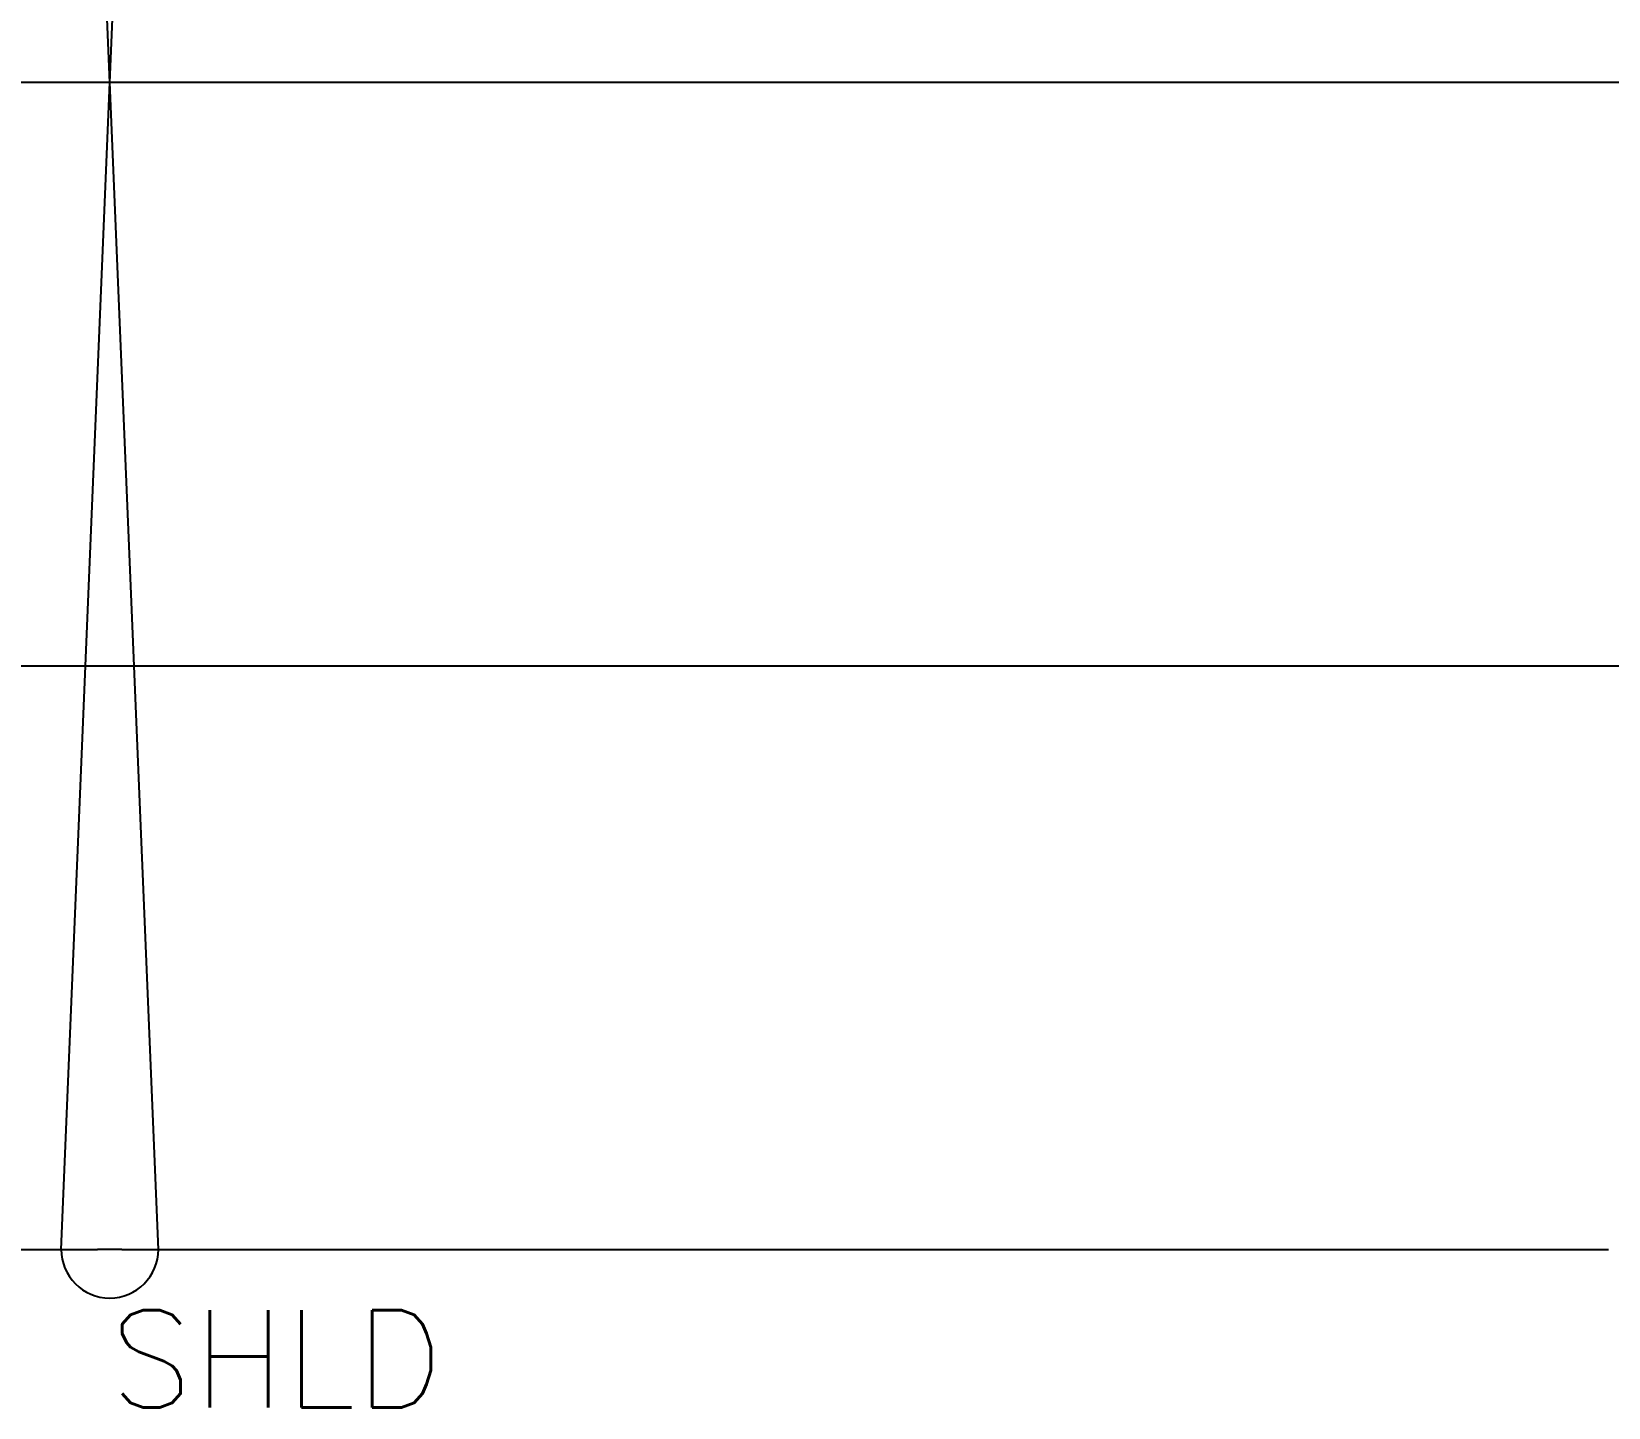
# Model space of a CAD drawing. Header units: inches. Extents: x 0.1 to 45.7, y 1.4 to 61.7.
# Drawn here: x 31.876 to 33.903, y 29.364 to 31.132 of the extents above; entities that cross this region are included whole.
import ezdxf
from ezdxf.enums import TextEntityAlignment as Align

# ---------------------------------------------------------------- set-up
doc = ezdxf.new("R2010")
doc.units = ezdxf.units.IN
doc.header["$LTSCALE"] = 0.5
doc.header["$MEASUREMENT"] = 0
for name, color, linetype in [('LINK', 9, 'Continuous'), ('MISC', 7, 'Continuous'), ('SYMS', 7, 'Continuous'), ('WIRES', 7, 'Continuous')]:
    doc.layers.add(name, color=color, linetype=linetype)
doc.styles.add('WD', font='romans.shx')

# ---------------------------------------------------------------- blocks, each defined once
blk = doc.blocks.new('HS0_22')
blk.add_line((0.0156, 0), (-0.0156, 0))
blk.add_arc((0, 0), 0.0625, 180, 0)
at = {"style": 'WD', "flags": 9}
for tag, p in [('X2LINKL', (-0.0625, 0)), ('X2LINKR', (0.0625, 0))]:
    blk.add_attdef(tag, text='', height=0.01, dxfattribs=at).set_placement(p, align=Align.CENTER)
at = {"style": 'WD', "flags": 1}
for tag, p in [('X4TERM01', (-0.0156, 0)), ('X1TERM01', (0.0156, 0)), ('X8TERM02', (0, -0.0625)), ('WD_NOTJUMPERED', (0.0966, -0.0625))]:
    blk.add_attdef(tag, p, '', height=0.01, dxfattribs=at)
at = {"style": 'WD'}
blk.add_attdef('X8TERMDESC02', (0, -0.2031), '', height=0.125, dxfattribs=at)

msp = doc.modelspace()

# ---------------------------------------------------------------- linework, layer by layer
at = {"layer": 'LINK'}
for points in [[(31.9142, 29.5671), (32.0392, 32.5671)], [(32.0392, 29.5671), (31.9142, 32.5671)]]:
    msp.add_lwpolyline(points, dxfattribs=at)
at = {"layer": 'WIRES'}
for p, q in [((30.5965, 31.0671), (33.9915, 31.0671)), ((30.5965, 30.3171), (33.9648, 30.3171)), ((30.5965, 29.5671), (31.9611, 29.5671)), ((31.9923, 29.5671), (33.9032, 29.5671))]:
    msp.add_line(p, q, dxfattribs=at)

# ---------------------------------------------------------------- block references
at = {"layer": 'SYMS'}
ref = msp.add_blockref('HS0_22', (31.9767, 29.5671), dxfattribs=at)
ref.add_attrib('X8TERMDESC02', 'SHLD', (31.9767, 29.3639), dxfattribs={"layer": 'MISC', "height": 0.125, "style": 'WD'})

doc.saveas('drawing.dxf')
